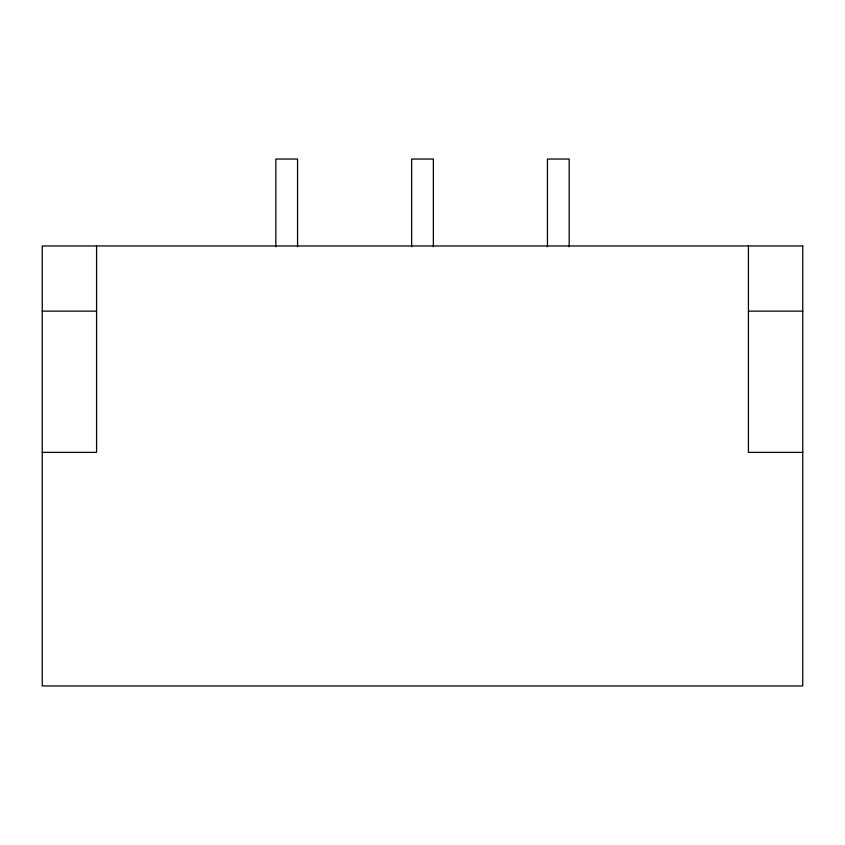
<?xml version="1.0" encoding="UTF-8"?>
<svg xmlns="http://www.w3.org/2000/svg" width="845" height="845" viewBox="0 0 845 845"><rect width="100%" height="100%" fill="white"/><g stroke="black" fill="none" stroke-linecap="round" stroke-linejoin="round"><path stroke-width="1.27" d="M42.25 311.14L96.573 311.14M748.427 311.14L802.75 311.14M42.25 452.381L96.573 452.381L96.573 245.958M802.75 452.381L748.427 452.381L748.427 245.958M569.171 246.74L569.171 159.04L547.444 159.04L547.444 246.74M433.369 246.74L433.369 159.04L411.631 159.04L411.631 246.74M297.556 246.74L297.556 159.04L275.829 159.04L275.829 246.74M802.75 245.958L42.25 245.958L42.25 685.96L802.75 685.96L802.75 245.958"/></g></svg>
